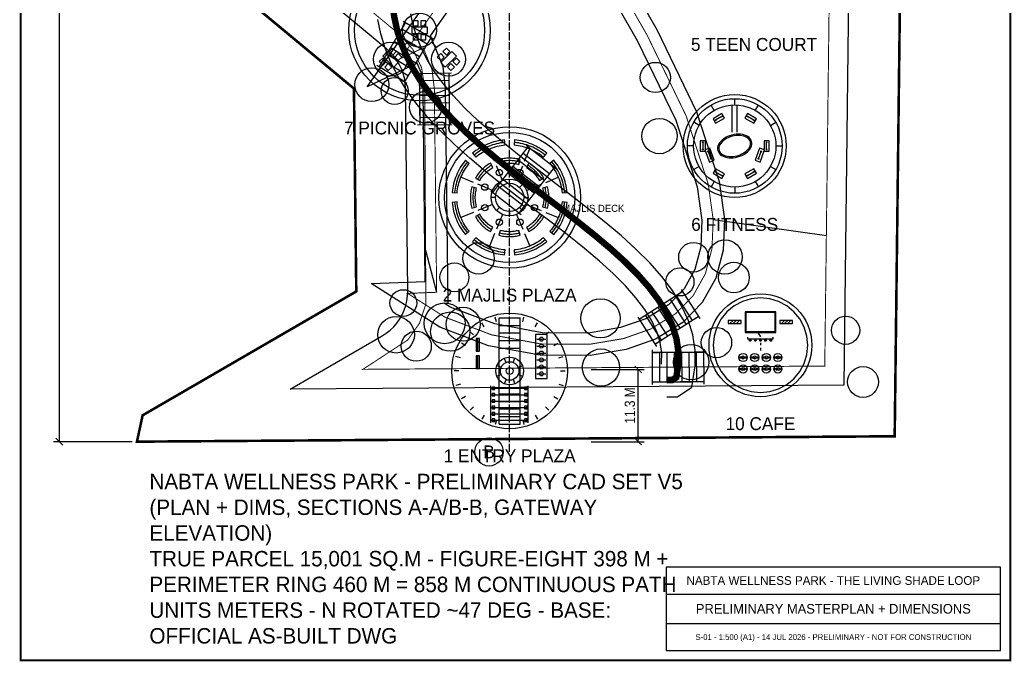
# Model space of a CAD drawing. Header units: metres. Extents: x -18 to 366, y -34 to 186.
# Drawn here: x -18.2 to 136, y -34.2 to 65.6 of the extents above; entities that cross this region are included whole.
import ezdxf
from ezdxf.enums import TextEntityAlignment as Align

# ---------------------------------------------------------------- set-up
doc = ezdxf.new("R2010")
doc.units = ezdxf.units.M
doc.linetypes.add('DASHED', pattern=[1.524, 1.27, -0.254])
for name, color, linetype in [('NABTA-ANNO', 7, 'Continuous'), ('NABTA-BRIDGE', 30, 'Continuous'), ('NABTA-CONNECT', 7, 'Continuous'), ('NABTA-D-ROOM01', 6, 'Continuous'), ('NABTA-D-ROOM02', 6, 'Continuous'), ('NABTA-D-ROOM06', 6, 'Continuous'), ('NABTA-D-ROOM07', 6, 'Continuous'), ('NABTA-D-ROOM10', 6, 'Continuous'), ('NABTA-DIM', 2, 'Continuous'), ('NABTA-LOOP', 3, 'Continuous'), ('NABTA-LOOP-EDGE', 94, 'Continuous'), ('NABTA-PARCEL', 1, 'Continuous'), ('NABTA-RING', 96, 'Continuous'), ('NABTA-ROOMS', 2, 'Continuous'), ('NABTA-SETBACK', 8, 'Continuous'), ('NABTA-SHEET', 7, 'Continuous'), ('NABTA-TREES', 64, 'Continuous'), ('NABTA-WADI', 5, 'Continuous'), ('NABTA-WADI-BANK', 4, 'Continuous')]:
    doc.layers.add(name, color=color, linetype=linetype)
doc.styles.add('OpenSansCondensed-Light', font='OpenSansCondensed-Light.ttf')
doc.dimstyles.new('NABTA', dxfattribs={"dimtxt": 1.6, "dimasz": 1.1, "dimexe": 0.9, "dimexo": 0.7, "dimgap": 0.5, "dimtad": 1, "dimdec": 1, "dimlfac": 100, "dimzin": 12, "dimdsep": 46, "dimtxsty": 'OpenSansCondensed-Light', "dimblk": 'ARCHTICK', "dimcen": 2.5, "dimclrd": 2, "dimclre": 2, "dimclrt": 2, "dimazin": 3, "dimtfac": 0.5, "dimtmove": 2, "dimatfit": 3})

# ---------------------------------------------------------------- blocks, each defined once
blk = doc.blocks.new('_ARCHTICK')
at = {"color": 0, "linetype": 'BYBLOCK', "const_width": 0.15}
blk.add_lwpolyline([(-0.5, -0.5), (0.5, 0.5)], dxfattribs=at)

msp = doc.modelspace()

# ---------------------------------------------------------------- linework, layer by layer
at = {"layer": 'NABTA-BRIDGE'}
for p, q in [((46.1031, 62.6046), (41.4696, 65.3778)), ((44.5861, 60.8488), (40.639, 63.211)), ((45.173, 61.8294), (41.2259, 64.1917)), ((43.9992, 59.8681), (40.0521, 62.2304)), ((42.8254, 57.9068), (38.8783, 60.2691)), ((43.4123, 58.8875), (39.4652, 61.2498)), ((42.2385, 56.9262), (38.2914, 59.2885)), ((41.9948, 55.7401), (37.3612, 58.5132)), ((48.9745, 57.3088), (43.5748, 57.2486)), ((48.5872, 56.1616), (43.9875, 56.1103)), ((48.6, 55.0188), (44.0003, 54.9675)), ((48.6127, 53.876), (44.013, 53.8247)), ((48.6255, 52.7332), (44.0258, 52.6819)), ((48.6382, 51.5905), (44.0385, 51.5391)), ((48.651, 50.4477), (44.0513, 50.3964)), ((49.0637, 49.3093), (43.6641, 49.2491)), ((60.0993, 44.8847), (64.2097, 41.6998)), ((60.5706, 46.1461), (65.3134, 42.4711)), ((59.3118, 43.8684), (63.4222, 40.6834)), ((57.7368, 41.8358), (61.8472, 38.6508)), ((58.5243, 42.8521), (62.6347, 39.6671)), ((56.9493, 40.8195), (61.0597, 37.6345)), ((55.0581, 39.0318), (59.8009, 35.3568)), ((56.1618, 39.8031), (60.2722, 36.6182)), ((84.6614, 23.6921), (87.5764, 19.1465)), ((82.9533, 22.1216), (85.4364, 18.2494)), ((83.9153, 22.7385), (86.3985, 18.8663)), ((80.0671, 20.2707), (82.5503, 16.3986)), ((81.0292, 20.8877), (83.5123, 17.0155)), ((81.9912, 21.5046), (84.4744, 17.6324)), ((77.9271, 19.3736), (80.8422, 14.828)), ((79.1051, 19.6538), (81.5883, 15.7816)), ((80.1472, 14.2714), (80.1857, 8.8715)), ((81.2929, 13.8795), (81.3257, 9.2797)), ((82.4357, 13.8877), (82.4685, 9.2878)), ((83.5786, 13.8958), (83.6113, 9.296)), ((84.7214, 13.904), (84.7542, 9.3041)), ((85.8642, 13.9121), (85.897, 9.3122)), ((87.007, 13.9203), (87.0398, 9.3204)), ((88.147, 14.3284), (88.1855, 8.9286))]:
    msp.add_line(p, q, dxfattribs=at)
at = {"layer": 'NABTA-BRIDGE', "const_width": 0.22}
for points in [[(37.7045, 58.3078), (41.8128, 65.1723)], [(41.6516, 55.9455), (45.7599, 62.81)], [(44.064, 49.2536), (43.9748, 57.2531)], [(48.6637, 49.3049), (48.5745, 57.3044)], [(60.8868, 45.9011), (55.3743, 38.7868)], [(64.9972, 42.7161), (59.4847, 35.6018)], [(84.8773, 23.3554), (78.1431, 19.0369)], [(87.3605, 19.4832), (80.6262, 15.1647)], [(88.1499, 13.9284), (80.1501, 13.8714)], [(88.1827, 9.3285), (80.1829, 9.2715)]]:
    msp.add_lwpolyline(points, dxfattribs=at)
at = {"layer": 'NABTA-CONNECT'}
for points in [[(107.2447, 32.0468), (89.6507, 34.5288)], [(44.9357, 29.7716), (46.6544, 23.2403)]]:
    msp.add_lwpolyline(points, dxfattribs=at)
at = {"layer": 'NABTA-D-ROOM01'}
for p, q in [((55.9502, 18.6501), (55.7638, 19.3456)), ((56.38, 2.72), (56.38, 19.28)), ((56.38, 19.28), (59.62, 19.28)), ((59.62, 2.72), (59.62, 19.28)), ((60.0498, 18.6501), (60.2362, 19.3456)), ((52.3997, 16.6003), (51.8906, 17.1094)), ((54.04, 17.8589), (53.68, 18.4825)), ((56.38, 18.0971), (59.62, 18.0971)), ((61.96, 17.8589), (62.32, 18.4825)), ((63.6003, 16.6003), (64.1094, 17.1094)), ((53.05, 14.06), (53.05, 16.04)), ((56.38, 16.9143), (59.62, 16.9143)), ((56.38, 15.7314), (59.62, 15.7314)), ((62.257, 15.95), (63.643, 15.95)), ((51.1411, 14.96), (50.5175, 15.32)), ((56.38, 14.5486), (59.62, 14.5486)), ((62.257, 14.87), (63.643, 14.87)), ((64.8589, 14.96), (65.4825, 15.32)), ((50.3499, 13.0498), (49.6544, 13.2362)), ((53.05, 11.36), (53.05, 13.34)), ((57.4489, 12.3304), (57.1734, 12.9956)), ((58.5511, 12.3304), (58.8266, 12.9956)), ((62.257, 13.79), (63.643, 13.79)), ((62.257, 12.71), (63.643, 12.71)), ((65.6501, 13.0498), (66.3456, 13.2362)), ((50.08, 11), (49.36, 11)), ((56.6696, 11.5511), (56.0044, 11.8266)), ((59.3304, 11.5511), (59.9956, 11.8266)), ((62.257, 11.63), (63.643, 11.63)), ((65.92, 11), (66.64, 11)), ((56.6696, 10.4489), (56.0044, 10.1734)), ((57.4489, 9.6696), (57.1734, 9.0044)), ((58.5511, 9.6696), (58.8266, 9.0044)), ((59.3304, 10.4489), (59.9956, 10.1734)), ((62.257, 10.55), (63.643, 10.55)), ((50.3499, 8.9502), (49.6544, 8.7638)), ((55.1, 2.95), (55.1, 8.7)), ((55.1, 8.3), (60.9, 8.3)), ((60.9, 2.95), (60.9, 8.7)), ((65.6501, 8.9502), (66.3456, 8.7638)), ((51.1411, 7.04), (50.5175, 6.68)), ((55.1, 7.31), (60.9, 7.31)), ((55.1, 6.32), (60.9, 6.32)), ((56.38, 7.4514), (59.62, 7.4514)), ((56.38, 6.2686), (59.62, 6.2686)), ((64.8589, 7.04), (65.4825, 6.68)), ((52.3997, 5.3997), (51.8906, 4.8906)), ((55.1, 5.33), (60.9, 5.33)), ((56.38, 5.0857), (59.62, 5.0857)), ((63.6003, 5.3997), (64.1094, 4.8906)), ((54.04, 4.1411), (53.68, 3.5175)), ((55.1, 4.34), (60.9, 4.34)), ((55.1, 3.35), (60.9, 3.35)), ((55.9502, 3.3499), (55.7638, 2.6544)), ((56.38, 3.9029), (59.62, 3.9029)), ((60.0498, 3.3499), (60.2362, 2.6544)), ((61.96, 4.1411), (62.32, 3.5175)), ((56.38, 2.72), (59.62, 2.72))]:
    msp.add_line(p, q, dxfattribs=at)
for points in [[(52.78, 14.06), (53.32, 14.06), (53.32, 16.04), (52.78, 16.04)], [(62.05, 9.83), (63.85, 9.83), (63.85, 16.67), (62.05, 16.67)], [(52.78, 11.36), (53.32, 11.36), (53.32, 13.34), (52.78, 13.34)], [(55.28, 8.1), (55.68, 8.1), (55.68, 8.5), (55.28, 8.5)], [(60.32, 8.1), (60.72, 8.1), (60.72, 8.5), (60.32, 8.5)], [(55.28, 7.11), (55.68, 7.11), (55.68, 7.51), (55.28, 7.51)], [(55.28, 6.12), (55.68, 6.12), (55.68, 6.52), (55.28, 6.52)], [(60.32, 7.11), (60.72, 7.11), (60.72, 7.51), (60.32, 7.51)], [(60.32, 6.12), (60.72, 6.12), (60.72, 6.52), (60.32, 6.52)], [(55.28, 5.13), (55.68, 5.13), (55.68, 5.53), (55.28, 5.53)], [(60.32, 5.13), (60.72, 5.13), (60.72, 5.53), (60.32, 5.53)], [(55.28, 4.14), (55.68, 4.14), (55.68, 4.54), (55.28, 4.54)], [(55.28, 3.15), (55.68, 3.15), (55.68, 3.55), (55.28, 3.55)], [(60.32, 4.14), (60.72, 4.14), (60.72, 4.54), (60.32, 4.54)], [(60.32, 3.15), (60.72, 3.15), (60.72, 3.55), (60.32, 3.55)]]:
    msp.add_lwpolyline(points, close=True, dxfattribs=at)
for centre, radius in [((62.95, 15.95), 0.315), ((62.95, 14.87), 0.315), ((62.95, 13.79), 0.315), ((58, 11), 2.16), ((58, 11), 1.44), ((62.95, 12.71), 0.315), ((58, 11), 0.54), ((62.95, 11.63), 0.315), ((62.95, 10.55), 0.315)]:
    msp.add_circle(centre, radius, dxfattribs=at)
at = {"layer": 'NABTA-D-ROOM02'}
for p, q in [((55.6637, 43.6403), (54.8639, 45.5712)), ((60.3363, 43.6403), (61.1361, 45.5712)), ((56.9055, 40.6423), (55.9584, 42.9289)), ((59.0945, 40.6423), (60.0416, 42.9289)), ((52.3597, 40.3363), (50.4288, 41.1361)), ((58, 40.2), (58, 40.86)), ((63.6403, 40.3363), (65.5712, 41.1361)), ((55.3577, 39.0945), (53.0711, 40.0416)), ((56.4444, 39.5556), (55.9777, 40.0223)), ((59.5556, 39.5556), (60.0223, 40.0223)), ((60.6423, 39.0945), (62.9289, 40.0416)), ((55.8, 38), (55.14, 38)), ((60.2, 38), (60.86, 38)), ((52.3597, 35.6637), (50.4288, 34.8639)), ((55.3577, 36.9055), (53.0711, 35.9584)), ((56.4444, 36.4444), (55.9777, 35.9777)), ((58, 35.8), (58, 35.14)), ((59.5556, 36.4444), (60.0223, 35.9777)), ((60.6423, 36.9055), (62.9289, 35.9584)), ((63.6403, 35.6637), (65.5712, 34.8639)), ((56.9055, 35.3577), (55.9584, 33.0711)), ((59.0945, 35.3577), (60.0416, 33.0711)), ((55.6637, 32.3597), (54.8639, 30.4288)), ((60.3363, 32.3597), (61.1361, 30.4288))]:
    msp.add_line(p, q, dxfattribs=at)
for points in [[(57.2264, 46.9316), (56.8851, 46.8954), (56.5454, 46.8462), (56.2079, 46.784), (55.8729, 46.709), (55.5411, 46.6212), (55.2129, 46.5208), (54.8888, 46.4078), (54.5692, 46.2826), (54.2547, 46.1452), (53.9457, 45.9958), (53.6426, 45.8348), (53.3459, 45.6623), (53.056, 45.4785), (52.7733, 45.2838), (52.4983, 45.0783), (52.2314, 44.8626), (52.7269, 44.2731), (52.9709, 44.4704), (53.2222, 44.6582), (53.4806, 44.8362), (53.7456, 45.0041), (54.0168, 45.1619), (54.2939, 45.3091), (54.5764, 45.4456), (54.8639, 45.5712), (55.156, 45.6857), (55.4523, 45.7889), (55.7523, 45.8807), (56.0556, 45.961), (56.3618, 46.0296), (56.6704, 46.0864), (56.9809, 46.1314), (57.2929, 46.1644)], [(63.7686, 44.8626), (63.5017, 45.0783), (63.2267, 45.2838), (62.944, 45.4785), (62.6541, 45.6623), (62.3574, 45.8348), (62.0543, 45.9958), (61.7453, 46.1452), (61.4308, 46.2826), (61.1112, 46.4078), (60.7871, 46.5208), (60.4589, 46.6212), (60.1271, 46.709), (59.7921, 46.784), (59.4546, 46.8462), (59.1149, 46.8954), (58.7736, 46.9316), (58.7071, 46.1644), (59.0191, 46.1314), (59.3296, 46.0864), (59.6382, 46.0296), (59.9444, 45.961), (60.2477, 45.8807), (60.5477, 45.7889), (60.844, 45.6857), (61.1361, 45.5712), (61.4236, 45.4456), (61.7061, 45.3091), (61.9832, 45.1619), (62.2544, 45.0041), (62.5194, 44.8362), (62.7778, 44.6582), (63.0291, 44.4704), (63.2731, 44.2731)], [(51.1374, 43.7686), (50.9217, 43.5017), (50.7162, 43.2267), (50.5215, 42.944), (50.3377, 42.6541), (50.1652, 42.3574), (50.0042, 42.0543), (49.8548, 41.7453), (49.7174, 41.4308), (49.5922, 41.1112), (49.4792, 40.7871), (49.3788, 40.4589), (49.291, 40.1271), (49.216, 39.7921), (49.1538, 39.4546), (49.1046, 39.1149), (49.0684, 38.7736), (49.8356, 38.7071), (49.8686, 39.0191), (49.9136, 39.3296), (49.9704, 39.6382), (50.039, 39.9444), (50.1193, 40.2477), (50.2111, 40.5477), (50.3143, 40.844), (50.4288, 41.1361), (50.5544, 41.4236), (50.6909, 41.7061), (50.8381, 41.9832), (50.9959, 42.2544), (51.1638, 42.5194), (51.3418, 42.7778), (51.5296, 43.0291), (51.7269, 43.2731)], [(55.017, 43.3266), (54.8357, 43.221), (54.6582, 43.1092), (54.4847, 42.9914), (54.3153, 42.8676), (54.1502, 42.7382), (53.9897, 42.6031), (53.834, 42.4626), (53.6831, 42.3169), (53.5374, 42.166), (53.3969, 42.0103), (53.2618, 41.8498), (53.1324, 41.6847), (53.0086, 41.5153), (52.8908, 41.3418), (52.779, 41.1643), (52.6734, 40.983), (53.3452, 40.6068), (53.4375, 40.7652), (53.5352, 40.9203), (53.6382, 41.0719), (53.7463, 41.22), (53.8594, 41.3642), (53.9774, 41.5045), (54.1002, 41.6406), (54.2276, 41.7724), (54.3594, 41.8998), (54.4955, 42.0226), (54.6358, 42.1406), (54.78, 42.2537), (54.9281, 42.3618), (55.0797, 42.4648), (55.2348, 42.5625), (55.3932, 42.6548)], [(59.6571, 43.8758), (59.4543, 43.9293), (59.2498, 43.9757), (59.0437, 44.0151), (58.8365, 44.0474), (58.6282, 44.0726), (58.4192, 44.0906), (58.2097, 44.1014), (58, 44.105), (57.7903, 44.1014), (57.5808, 44.0906), (57.3718, 44.0726), (57.1635, 44.0474), (56.9563, 44.0151), (56.7502, 43.9757), (56.5457, 43.9293), (56.3429, 43.8758), (56.5519, 43.1347), (56.7291, 43.1814), (56.9079, 43.222), (57.0879, 43.2565), (57.269, 43.2847), (57.451, 43.3067), (57.6337, 43.3224), (57.8167, 43.3319), (58, 43.335), (58.1833, 43.3319), (58.3663, 43.3224), (58.549, 43.3067), (58.731, 43.2847), (58.9121, 43.2565), (59.0921, 43.222), (59.2709, 43.1814), (59.4481, 43.1347)], [(63.3266, 40.983), (63.221, 41.1643), (63.1092, 41.3418), (62.9914, 41.5153), (62.8676, 41.6847), (62.7382, 41.8498), (62.6031, 42.0103), (62.4626, 42.166), (62.3169, 42.3169), (62.166, 42.4626), (62.0103, 42.6031), (61.8498, 42.7382), (61.6847, 42.8676), (61.5153, 42.9914), (61.3418, 43.1092), (61.1643, 43.221), (60.983, 43.3266), (60.6068, 42.6548), (60.7652, 42.5625), (60.9203, 42.4648), (61.0719, 42.3618), (61.22, 42.2537), (61.3642, 42.1406), (61.5045, 42.0226), (61.6406, 41.8998), (61.7724, 41.7724), (61.8998, 41.6406), (62.0226, 41.5045), (62.1406, 41.3642), (62.2537, 41.22), (62.3618, 41.0719), (62.4648, 40.9203), (62.5625, 40.7652), (62.6548, 40.6068)], [(66.9316, 38.7736), (66.8954, 39.1149), (66.8462, 39.4546), (66.784, 39.7921), (66.709, 40.1271), (66.6212, 40.4589), (66.5208, 40.7871), (66.4078, 41.1112), (66.2826, 41.4308), (66.1452, 41.7453), (65.9958, 42.0543), (65.8348, 42.3574), (65.6623, 42.6541), (65.4785, 42.944), (65.2838, 43.2267), (65.0783, 43.5017), (64.8626, 43.7686), (64.2731, 43.2731), (64.4704, 43.0291), (64.6582, 42.7778), (64.8362, 42.5194), (65.0041, 42.2544), (65.1619, 41.9832), (65.3091, 41.7061), (65.4456, 41.4236), (65.5712, 41.1361), (65.6857, 40.844), (65.7889, 40.5477), (65.8807, 40.2477), (65.961, 39.9444), (66.0296, 39.6382), (66.0864, 39.3296), (66.1314, 39.0191), (66.1644, 38.7071)], [(52.1242, 39.6571), (52.0707, 39.4543), (52.0243, 39.2498), (51.9849, 39.0437), (51.9526, 38.8365), (51.9274, 38.6282), (51.9094, 38.4192), (51.8986, 38.2097), (51.895, 38), (51.8986, 37.7903), (51.9094, 37.5808), (51.9274, 37.3718), (51.9526, 37.1635), (51.9849, 36.9563), (52.0243, 36.7502), (52.0707, 36.5457), (52.1242, 36.3429), (52.8653, 36.5519), (52.8186, 36.7291), (52.778, 36.9079), (52.7435, 37.0879), (52.7153, 37.269), (52.6933, 37.451), (52.6776, 37.6337), (52.6681, 37.8167), (52.665, 38), (52.6681, 38.1833), (52.6776, 38.3663), (52.6933, 38.549), (52.7153, 38.731), (52.7435, 38.9121), (52.778, 39.0921), (52.8186, 39.2709), (52.8653, 39.4481)], [(63.8758, 36.3429), (63.9293, 36.5457), (63.9757, 36.7502), (64.0151, 36.9563), (64.0474, 37.1635), (64.0726, 37.3718), (64.0906, 37.5808), (64.1014, 37.7903), (64.105, 38), (64.1014, 38.2097), (64.0906, 38.4192), (64.0726, 38.6282), (64.0474, 38.8365), (64.0151, 39.0437), (63.9757, 39.2498), (63.9293, 39.4543), (63.8758, 39.6571), (63.1347, 39.4481), (63.1814, 39.2709), (63.222, 39.0921), (63.2565, 38.9121), (63.2847, 38.731), (63.3067, 38.549), (63.3224, 38.3663), (63.3319, 38.1833), (63.335, 38), (63.3319, 37.8167), (63.3224, 37.6337), (63.3067, 37.451), (63.2847, 37.269), (63.2565, 37.0879), (63.222, 36.9079), (63.1814, 36.7291), (63.1347, 36.5519)], [(49.0684, 37.2264), (49.1046, 36.8851), (49.1538, 36.5454), (49.216, 36.2079), (49.291, 35.8729), (49.3788, 35.5411), (49.4792, 35.2129), (49.5922, 34.8888), (49.7174, 34.5692), (49.8548, 34.2547), (50.0042, 33.9457), (50.1652, 33.6426), (50.3377, 33.3459), (50.5215, 33.056), (50.7162, 32.7733), (50.9217, 32.4983), (51.1374, 32.2314), (51.7269, 32.7269), (51.5296, 32.9709), (51.3418, 33.2222), (51.1638, 33.4806), (50.9959, 33.7456), (50.8381, 34.0168), (50.6909, 34.2939), (50.5544, 34.5764), (50.4288, 34.8639), (50.3143, 35.156), (50.2111, 35.4523), (50.1193, 35.7523), (50.039, 36.0556), (49.9704, 36.3618), (49.9136, 36.6704), (49.8686, 36.9809), (49.8356, 37.2929)], [(64.8626, 32.2314), (65.0783, 32.4983), (65.2838, 32.7733), (65.4785, 33.056), (65.6623, 33.3459), (65.8348, 33.6426), (65.9958, 33.9457), (66.1452, 34.2547), (66.2826, 34.5692), (66.4078, 34.8888), (66.5208, 35.2129), (66.6212, 35.5411), (66.709, 35.8729), (66.784, 36.2079), (66.8462, 36.5454), (66.8954, 36.8851), (66.9316, 37.2264), (66.1644, 37.2929), (66.1314, 36.9809), (66.0864, 36.6704), (66.0296, 36.3618), (65.961, 36.0556), (65.8807, 35.7523), (65.7889, 35.4523), (65.6857, 35.156), (65.5712, 34.8639), (65.4456, 34.5764), (65.3091, 34.2939), (65.1619, 34.0168), (65.0041, 33.7456), (64.8362, 33.4806), (64.6582, 33.2222), (64.4704, 32.9709), (64.2731, 32.7269)], [(52.6734, 35.017), (52.779, 34.8357), (52.8908, 34.6582), (53.0086, 34.4847), (53.1324, 34.3153), (53.2618, 34.1502), (53.3969, 33.9897), (53.5374, 33.834), (53.6831, 33.6831), (53.834, 33.5374), (53.9897, 33.3969), (54.1502, 33.2618), (54.3153, 33.1324), (54.4847, 33.0086), (54.6582, 32.8908), (54.8357, 32.779), (55.017, 32.6734), (55.3932, 33.3452), (55.2348, 33.4375), (55.0797, 33.5352), (54.9281, 33.6382), (54.78, 33.7463), (54.6358, 33.8594), (54.4955, 33.9774), (54.3594, 34.1002), (54.2276, 34.2276), (54.1002, 34.3594), (53.9774, 34.4955), (53.8594, 34.6358), (53.7463, 34.78), (53.6382, 34.9281), (53.5352, 35.0797), (53.4375, 35.2348), (53.3452, 35.3932)], [(60.983, 32.6734), (61.1643, 32.779), (61.3418, 32.8908), (61.5153, 33.0086), (61.6847, 33.1324), (61.8498, 33.2618), (62.0103, 33.3969), (62.166, 33.5374), (62.3169, 33.6831), (62.4626, 33.834), (62.6031, 33.9897), (62.7382, 34.1502), (62.8676, 34.3153), (62.9914, 34.4847), (63.1092, 34.6582), (63.221, 34.8357), (63.3266, 35.017), (62.6548, 35.3932), (62.5625, 35.2348), (62.4648, 35.0797), (62.3618, 34.9281), (62.2537, 34.78), (62.1406, 34.6358), (62.0226, 34.4955), (61.8998, 34.3594), (61.7724, 34.2276), (61.6406, 34.1002), (61.5045, 33.9774), (61.3642, 33.8594), (61.22, 33.7463), (61.0719, 33.6382), (60.9203, 33.5352), (60.7652, 33.4375), (60.6068, 33.3452)], [(56.3429, 32.1242), (56.5457, 32.0707), (56.7502, 32.0243), (56.9563, 31.9849), (57.1635, 31.9526), (57.3718, 31.9274), (57.5808, 31.9094), (57.7903, 31.8986), (58, 31.895), (58.2097, 31.8986), (58.4192, 31.9094), (58.6282, 31.9274), (58.8365, 31.9526), (59.0437, 31.9849), (59.2498, 32.0243), (59.4543, 32.0707), (59.6571, 32.1242), (59.4481, 32.8653), (59.2709, 32.8186), (59.0921, 32.778), (58.9121, 32.7435), (58.731, 32.7153), (58.549, 32.6933), (58.3663, 32.6776), (58.1833, 32.6681), (58, 32.665), (57.8167, 32.6681), (57.6337, 32.6776), (57.451, 32.6933), (57.269, 32.7153), (57.0879, 32.7435), (56.9079, 32.778), (56.7291, 32.8186), (56.5519, 32.8653)], [(52.2314, 31.1374), (52.4983, 30.9217), (52.7733, 30.7162), (53.056, 30.5215), (53.3459, 30.3377), (53.6426, 30.1652), (53.9457, 30.0042), (54.2547, 29.8548), (54.5692, 29.7174), (54.8888, 29.5922), (55.2129, 29.4792), (55.5411, 29.3788), (55.8729, 29.291), (56.2079, 29.216), (56.5454, 29.1538), (56.8851, 29.1046), (57.2264, 29.0684), (57.2929, 29.8356), (56.9809, 29.8686), (56.6704, 29.9136), (56.3618, 29.9704), (56.0556, 30.039), (55.7523, 30.1193), (55.4523, 30.2111), (55.156, 30.3143), (54.8639, 30.4288), (54.5764, 30.5544), (54.2939, 30.6909), (54.0168, 30.8381), (53.7456, 30.9959), (53.4806, 31.1638), (53.2222, 31.3418), (52.9709, 31.5296), (52.7269, 31.7269)], [(58.7736, 29.0684), (59.1149, 29.1046), (59.4546, 29.1538), (59.7921, 29.216), (60.1271, 29.291), (60.4589, 29.3788), (60.7871, 29.4792), (61.1112, 29.5922), (61.4308, 29.7174), (61.7453, 29.8548), (62.0543, 30.0042), (62.3574, 30.1652), (62.6541, 30.3377), (62.944, 30.5215), (63.2267, 30.7162), (63.5017, 30.9217), (63.7686, 31.1374), (63.2731, 31.7269), (63.0291, 31.5296), (62.7778, 31.3418), (62.5194, 31.1638), (62.2544, 30.9959), (61.9832, 30.8381), (61.7061, 30.6909), (61.4236, 30.5544), (61.1361, 30.4288), (60.844, 30.3143), (60.5477, 30.2111), (60.2477, 30.1193), (59.9444, 30.039), (59.6382, 29.9704), (59.3296, 29.9136), (59.0191, 29.8686), (58.7071, 29.8356)]]:
    msp.add_lwpolyline(points, close=True, dxfattribs=at)
for points in [[(57.2597, 46.548), (56.933, 46.5134), (56.6079, 46.4663), (56.2848, 46.4068), (55.9643, 46.335), (55.6467, 46.251), (55.3326, 46.1548), (55.0224, 46.0468), (54.7166, 45.9269), (54.4156, 45.7954), (54.1198, 45.6525), (53.8297, 45.4983), (53.5457, 45.3332), (53.2683, 45.1573), (52.9978, 44.971), (52.7346, 44.7744), (52.4791, 44.5678)], [(63.5209, 44.5678), (63.2654, 44.7744), (63.0022, 44.971), (62.7317, 45.1573), (62.4543, 45.3332), (62.1703, 45.4983), (61.8802, 45.6525), (61.5844, 45.7954), (61.2834, 45.9269), (60.9776, 46.0468), (60.6674, 46.1548), (60.3533, 46.251), (60.0357, 46.335), (59.7152, 46.4068), (59.3921, 46.4663), (59.067, 46.5134), (58.7403, 46.548)], [(51.4322, 43.5209), (51.2256, 43.2654), (51.029, 43.0022), (50.8427, 42.7317), (50.6668, 42.4543), (50.5017, 42.1703), (50.3475, 41.8802), (50.2046, 41.5844), (50.0731, 41.2834), (49.9532, 40.9776), (49.8452, 40.6674), (49.749, 40.3533), (49.665, 40.0357), (49.5932, 39.7152), (49.5337, 39.3921), (49.4866, 39.067), (49.452, 38.7403)], [(59.5526, 43.5052), (59.3626, 43.5553), (59.1709, 43.5989), (58.9779, 43.6358), (58.7837, 43.6661), (58.5886, 43.6896), (58.3928, 43.7065), (58.1965, 43.7166), (58, 43.72), (57.8035, 43.7166), (57.6072, 43.7065), (57.4114, 43.6896), (57.2163, 43.6661), (57.0221, 43.6358), (56.8291, 43.5989), (56.6374, 43.5553), (56.4474, 43.5052)], [(66.548, 38.7403), (66.5134, 39.067), (66.4663, 39.3921), (66.4068, 39.7152), (66.335, 40.0357), (66.251, 40.3533), (66.1548, 40.6674), (66.0468, 40.9776), (65.9269, 41.2834), (65.7954, 41.5844), (65.6525, 41.8802), (65.4983, 42.1703), (65.3332, 42.4543), (65.1573, 42.7317), (64.971, 43.0022), (64.7744, 43.2654), (64.5678, 43.5209)], [(55.2051, 42.9907), (55.0353, 42.8917), (54.869, 42.787), (54.7064, 42.6766), (54.5477, 42.5607), (54.393, 42.4394), (54.2426, 42.3128), (54.0967, 42.1812), (53.9553, 42.0447), (53.8188, 41.9033), (53.6872, 41.7574), (53.5606, 41.607), (53.4393, 41.4523), (53.3234, 41.2936), (53.213, 41.131), (53.1083, 40.9647), (53.0093, 40.7949)], [(62.9907, 40.7949), (62.8917, 40.9647), (62.787, 41.131), (62.6766, 41.2936), (62.5607, 41.4523), (62.4394, 41.607), (62.3128, 41.7574), (62.1812, 41.9033), (62.0447, 42.0447), (61.9033, 42.1812), (61.7574, 42.3128), (61.607, 42.4394), (61.4523, 42.5607), (61.2936, 42.6766), (61.131, 42.787), (60.9647, 42.8917), (60.7949, 42.9907)], [(52.4948, 39.5526), (52.4447, 39.3626), (52.4011, 39.1709), (52.3642, 38.9779), (52.3339, 38.7837), (52.3104, 38.5886), (52.2935, 38.3928), (52.2834, 38.1965), (52.28, 38), (52.2834, 37.8035), (52.2935, 37.6072), (52.3104, 37.4114), (52.3339, 37.2163), (52.3642, 37.0221), (52.4011, 36.8291), (52.4447, 36.6374), (52.4948, 36.4474)], [(63.5052, 36.4474), (63.5553, 36.6374), (63.5989, 36.8291), (63.6358, 37.0221), (63.6661, 37.2163), (63.6896, 37.4114), (63.7065, 37.6072), (63.7166, 37.8035), (63.72, 38), (63.7166, 38.1965), (63.7065, 38.3928), (63.6896, 38.5886), (63.6661, 38.7837), (63.6358, 38.9779), (63.5989, 39.1709), (63.5553, 39.3626), (63.5052, 39.5526)], [(49.452, 37.2597), (49.4866, 36.933), (49.5337, 36.6079), (49.5932, 36.2848), (49.665, 35.9643), (49.749, 35.6467), (49.8452, 35.3326), (49.9532, 35.0224), (50.0731, 34.7166), (50.2046, 34.4156), (50.3475, 34.1198), (50.5017, 33.8297), (50.6668, 33.5457), (50.8427, 33.2683), (51.029, 32.9978), (51.2256, 32.7346), (51.4322, 32.4791)], [(64.5678, 32.4791), (64.7744, 32.7346), (64.971, 32.9978), (65.1573, 33.2683), (65.3332, 33.5457), (65.4983, 33.8297), (65.6525, 34.1198), (65.7954, 34.4156), (65.9269, 34.7166), (66.0468, 35.0224), (66.1548, 35.3326), (66.251, 35.6467), (66.335, 35.9643), (66.4068, 36.2848), (66.4663, 36.6079), (66.5134, 36.933), (66.548, 37.2597)], [(53.0093, 35.2051), (53.1083, 35.0353), (53.213, 34.869), (53.3234, 34.7064), (53.4393, 34.5477), (53.5606, 34.393), (53.6872, 34.2426), (53.8188, 34.0967), (53.9553, 33.9553), (54.0967, 33.8188), (54.2426, 33.6872), (54.393, 33.5606), (54.5477, 33.4393), (54.7064, 33.3234), (54.869, 33.213), (55.0353, 33.1083), (55.2051, 33.0093)], [(60.7949, 33.0093), (60.9647, 33.1083), (61.131, 33.213), (61.2936, 33.3234), (61.4523, 33.4393), (61.607, 33.5606), (61.7574, 33.6872), (61.9033, 33.8188), (62.0447, 33.9553), (62.1812, 34.0967), (62.3128, 34.2426), (62.4394, 34.393), (62.5607, 34.5477), (62.6766, 34.7064), (62.787, 34.869), (62.8917, 35.0353), (62.9907, 35.2051)], [(56.4474, 32.4948), (56.6374, 32.4447), (56.8291, 32.4011), (57.0221, 32.3642), (57.2163, 32.3339), (57.4114, 32.3104), (57.6072, 32.2935), (57.8035, 32.2834), (58, 32.28), (58.1965, 32.2834), (58.3928, 32.2935), (58.5886, 32.3104), (58.7837, 32.3339), (58.9779, 32.3642), (59.1709, 32.4011), (59.3626, 32.4447), (59.5526, 32.4948)], [(52.4791, 31.4322), (52.7346, 31.2256), (52.9978, 31.029), (53.2683, 30.8427), (53.5457, 30.6668), (53.8297, 30.5017), (54.1198, 30.3475), (54.4156, 30.2046), (54.7166, 30.0731), (55.0224, 29.9532), (55.3326, 29.8452), (55.6467, 29.749), (55.9643, 29.665), (56.2848, 29.5932), (56.6079, 29.5337), (56.933, 29.4866), (57.2597, 29.452)], [(58.7403, 29.452), (59.067, 29.4866), (59.3921, 29.5337), (59.7152, 29.5932), (60.0357, 29.665), (60.3533, 29.749), (60.6674, 29.8452), (60.9776, 29.9532), (61.2834, 30.0731), (61.5844, 30.2046), (61.8802, 30.3475), (62.1703, 30.5017), (62.4543, 30.6668), (62.7317, 30.8427), (63.0022, 31.029), (63.2654, 31.2256), (63.5209, 31.4322)]]:
    msp.add_lwpolyline(points, dxfattribs=at)
for centre, radius in [((58, 38), 10.12), ((56.4004, 41.8618), 0.495), ((59.5996, 41.8618), 0.495), ((54.1382, 39.5996), 0.495), ((58, 38), 2.86), ((58, 38), 2.2), ((61.8618, 39.5996), 0.495), ((54.1382, 36.4004), 0.495), ((61.8618, 36.4004), 0.495), ((56.4004, 34.1382), 0.495), ((59.5996, 34.1382), 0.495)]:
    msp.add_circle(centre, radius, dxfattribs=at)
at = {"layer": 'NABTA-D-ROOM06'}
for p, q in [((93, 52.4), (93, 53.36)), ((89.8, 51.5426), (89.32, 52.3739)), ((92.6, 48.16), (92.6, 52.4)), ((93.4, 48.16), (93.4, 52.4)), ((96.2, 51.5426), (96.68, 52.3739)), ((87.4574, 49.2), (86.6261, 49.68)), ((91.005, 50.5755), (90.035, 50.0155)), ((95.965, 50.0155), (94.995, 50.5755)), ((98.5426, 49.2), (99.3739, 49.68)), ((88.04, 46.56), (88.04, 45.44)), ((97.96, 45.44), (97.96, 46.56)), ((86.6, 46), (85.64, 46)), ((88.8857, 45.141), (89.2961, 44.0134)), ((96.7039, 44.0134), (97.1143, 45.141)), ((99.4, 46), (100.36, 46)), ((87.4574, 42.8), (86.6261, 42.32)), ((90.035, 41.9845), (91.005, 41.4245)), ((94.995, 41.4245), (95.965, 41.9845)), ((98.5426, 42.8), (99.3739, 42.32)), ((89.8, 40.4574), (89.32, 39.6261)), ((96.2, 40.4574), (96.68, 39.6261)), ((93, 39.6), (93, 38.64))]:
    msp.add_line(p, q, dxfattribs=at)
for points in [[(91.0128, 51.0419), (89.6272, 50.2419), (90.0272, 49.5491), (91.4128, 50.3491)], [(96.3728, 50.2419), (94.9872, 51.0419), (94.5872, 50.3491), (95.9728, 49.5491)], [(95.6273, 46.704), (95.5454, 46.9199), (95.4199, 47.12), (95.253, 47.301), (95.0476, 47.4597), (94.8071, 47.5934), (94.5357, 47.6999), (94.238, 47.7773), (93.9192, 47.8243), (93.5846, 47.84), (93.24, 47.8243), (92.8913, 47.7774), (92.5445, 47.7), (92.2054, 47.5936), (91.88, 47.4599), (91.5737, 47.3012), (91.2918, 47.1203), (91.0392, 46.9202), (90.8201, 46.7043), (90.6383, 46.4764), (90.4969, 46.2403), (90.3984, 46.0002), (90.3443, 45.76), (90.3357, 45.5239), (90.3727, 45.296), (90.4546, 45.0801), (90.5801, 44.88), (90.747, 44.699), (90.9524, 44.5403), (91.1929, 44.4066), (91.4643, 44.3001), (91.762, 44.2227), (92.0808, 44.1757), (92.4154, 44.16), (92.76, 44.1757), (93.1087, 44.2226), (93.4555, 44.3), (93.7946, 44.4064), (94.12, 44.5401), (94.4263, 44.6988), (94.7082, 44.8797), (94.9608, 45.0798), (95.1799, 45.2957), (95.3617, 45.5236), (95.5031, 45.7597), (95.6016, 45.9998), (95.6557, 46.24), (95.6643, 46.4761)], [(87.64, 46.8), (87.64, 45.2), (88.44, 45.2), (88.44, 46.8)], [(95.4341, 46.6522), (95.3606, 46.8433), (95.2467, 47.02), (95.0943, 47.1792), (94.9061, 47.3183), (94.6853, 47.4348), (94.4357, 47.5267), (94.1615, 47.5925), (93.8674, 47.6311), (93.5585, 47.6417), (93.24, 47.6243), (92.9174, 47.5791), (92.5962, 47.5068), (92.282, 47.4088), (91.98, 47.2867), (91.6955, 47.1425), (91.4333, 46.9789), (91.1979, 46.7984), (90.9933, 46.6043), (90.8231, 46.3999), (90.6901, 46.1886), (90.5966, 45.9741), (90.5443, 45.76), (90.534, 45.55), (90.5659, 45.3478), (90.6394, 45.1567), (90.7533, 44.98), (90.9057, 44.8208), (91.0939, 44.6817), (91.3147, 44.5652), (91.5643, 44.4733), (91.8385, 44.4075), (92.1326, 44.3689), (92.4415, 44.3583), (92.76, 44.3757), (93.0826, 44.4209), (93.4038, 44.4932), (93.718, 44.5912), (94.02, 44.7133), (94.3045, 44.8575), (94.5667, 45.0211), (94.8021, 45.2016), (95.0067, 45.3957), (95.1769, 45.6001), (95.3099, 45.8114), (95.4034, 46.0259), (95.4557, 46.24), (95.466, 46.45)], [(98.36, 45.2), (98.36, 46.8), (97.56, 46.8), (97.56, 45.2)], [(88.373, 45.3801), (89.057, 43.5007), (89.8088, 43.7743), (89.1247, 45.6537)], [(96.943, 43.5007), (97.627, 45.3801), (96.8753, 45.6537), (96.1912, 43.7743)], [(89.6272, 41.7581), (91.0128, 40.9581), (91.4128, 41.6509), (90.0272, 42.4509)], [(94.9872, 40.9581), (96.3728, 41.7581), (95.9728, 42.4509), (94.5872, 41.6509)]]:
    msp.add_lwpolyline(points, close=True, dxfattribs=at)
for centre, radius in [((93, 46), 7.36), ((93, 46), 6.4), ((90.035, 50.0155), 0.06), ((91.005, 50.5755), 0.06), ((94.995, 50.5755), 0.06), ((95.965, 50.0155), 0.06), ((88.04, 46.56), 0.06), ((97.96, 46.56), 0.06), ((88.04, 45.44), 0.06), ((88.8857, 45.141), 0.08), ((97.1143, 45.141), 0.08), ((97.96, 45.44), 0.06), ((89.2961, 44.0134), 0.08), ((96.7039, 44.0134), 0.08), ((90.035, 41.9845), 0.06), ((95.965, 41.9845), 0.06), ((91.005, 41.4245), 0.06), ((94.995, 41.4245), 0.06)]:
    msp.add_circle(centre, radius, dxfattribs=at)
at = {"layer": 'NABTA-D-ROOM07'}
for p, q in [((42.1332, 62.1332), (41.3554, 61.3554)), ((45.8668, 62.1332), (46.6446, 61.3554))]:
    msp.add_line(p, q, dxfattribs=at)
for points in [[(43.01, 64.715), (43.78, 64.715), (43.78, 65.485), (43.01, 65.485)], [(44.22, 64.715), (44.99, 64.715), (44.99, 65.485), (44.22, 65.485)], [(42.79, 63.505), (45.21, 63.505), (45.21, 64.495), (42.79, 64.495)], [(43.01, 62.515), (43.78, 62.515), (43.78, 63.285), (43.01, 63.285)], [(44.22, 62.515), (44.99, 62.515), (44.99, 63.285), (44.22, 63.285)], [(38.283, 59.9942), (39.9942, 58.283), (40.6943, 58.9831), (38.9831, 60.6943)], [(39.2942, 60.6943), (39.8387, 60.1498), (40.3831, 60.6943), (39.8387, 61.2387)], [(40.1498, 59.8387), (40.6943, 59.2942), (41.2387, 59.8387), (40.6943, 60.3831)], [(47.3057, 59.2942), (47.8502, 59.8387), (47.3057, 60.3831), (46.7613, 59.8387)], [(48.0058, 58.283), (49.717, 59.9942), (49.0169, 60.6943), (47.3057, 58.9831)], [(48.1613, 60.1498), (48.7058, 60.6943), (48.1613, 61.2387), (47.6169, 60.6943)], [(37.7386, 59.1386), (38.283, 58.5942), (38.8275, 59.1386), (38.283, 59.6831)], [(38.5942, 58.283), (39.1386, 57.7386), (39.6831, 58.283), (39.1386, 58.8275)], [(48.8614, 57.7386), (49.4058, 58.283), (48.8614, 58.8275), (48.3169, 58.283)], [(49.717, 58.5942), (50.2614, 59.1386), (49.717, 59.6831), (49.1725, 59.1386)]]:
    msp.add_lwpolyline(points, close=True, dxfattribs=at)
for centre, radius in [((44, 64), 10.12), ((44, 64), 2.64), ((39.4887, 59.4887), 2.64), ((48.5113, 59.4887), 2.64)]:
    msp.add_circle(centre, radius, dxfattribs=at)
at = {"layer": 'NABTA-D-ROOM10'}
for p, q in [((92.26, 18.36), (92.74, 18.84)), ((92.76, 18.36), (93.24, 18.84)), ((93.26, 18.36), (93.74, 18.84)), ((100.26, 18.36), (100.74, 18.84)), ((100.76, 18.36), (101.24, 18.84)), ((101.26, 18.36), (101.74, 18.84)), ((96.6, 17), (96.6, 17.12)), ((96.6, 17), (97, 16.3072)), ((97.4, 17), (97.4, 17.12)), ((97, 15.4), (97, 15)), ((97, 14.6), (97, 14.2)), ((94.24, 13.1), (94.36, 13.1)), ((94.3, 13.04), (94.3, 13.16)), ((96.04, 13.1), (96.16, 13.1)), ((96.1, 13.04), (96.1, 13.16)), ((97.84, 13.1), (97.96, 13.1)), ((97.9, 13.04), (97.9, 13.16)), ((99.64, 13.1), (99.76, 13.1)), ((99.7, 13.04), (99.7, 13.16)), ((94.24, 11.3), (94.36, 11.3)), ((94.3, 11.24), (94.3, 11.36)), ((96.04, 11.3), (96.16, 11.3)), ((96.1, 11.24), (96.1, 11.36)), ((97.84, 11.3), (97.96, 11.3)), ((97.9, 11.24), (97.9, 11.36)), ((99.64, 11.3), (99.76, 11.3)), ((99.7, 11.24), (99.7, 11.36))]:
    msp.add_line(p, q, dxfattribs=at)
for points in [[(104.36, 15), (104.2186, 16.4359), (103.7998, 17.8166), (103.1196, 19.089), (102.2043, 20.2043), (101.089, 21.1196), (99.8166, 21.7998), (98.4359, 22.2186), (97, 22.36), (95.5641, 22.2186), (94.1834, 21.7998), (92.911, 21.1196), (91.7957, 20.2043), (90.8804, 19.089), (90.2002, 17.8166), (89.7814, 16.4359), (89.64, 15), (89.7814, 13.5641), (90.2002, 12.1834), (90.8804, 10.911), (91.7957, 9.7957), (92.911, 8.8804), (94.1834, 8.2002), (95.5641, 7.7814), (97, 7.64), (98.4359, 7.7814), (99.8166, 8.2002), (101.089, 8.8804), (102.2043, 9.7957), (103.1196, 10.911), (103.7998, 12.1834), (104.2186, 13.5641)], [(94.6, 17), (99.4, 17), (99.4, 20.2), (94.6, 20.2)], [(94.72, 17.12), (99.28, 17.12), (99.28, 20.08), (94.72, 20.08)], [(92, 18.36), (94, 18.36), (94, 18.84), (92, 18.84)], [(100, 18.36), (102, 18.36), (102, 18.84), (100, 18.84)]]:
    msp.add_lwpolyline(points, close=True, dxfattribs=at)
msp.add_lwpolyline([(95, 16.24), (95, 16), (99, 16), (99, 16.24)], dxfattribs=at)
for centre, radius in [((95.4, 15.76), 0.14), ((96.2, 15.76), 0.14), ((97, 15.76), 0.14), ((97.8, 15.76), 0.14), ((98.6, 15.76), 0.14), ((94.3, 13.1), 0.64), ((93.88, 13.1), 0.12), ((94.3, 13.1), 0.24), ((94.72, 13.1), 0.12), ((96.1, 13.1), 0.64), ((95.68, 13.1), 0.12), ((96.1, 13.1), 0.24), ((96.52, 13.1), 0.12), ((97.9, 13.1), 0.64), ((97.48, 13.1), 0.12), ((97.9, 13.1), 0.24), ((98.32, 13.1), 0.12), ((99.7, 13.1), 0.64), ((99.28, 13.1), 0.12), ((99.7, 13.1), 0.24), ((100.12, 13.1), 0.12), ((94.3, 11.3), 0.64), ((93.88, 11.3), 0.12), ((94.3, 11.3), 0.24), ((94.72, 11.3), 0.12), ((96.1, 11.3), 0.64), ((95.68, 11.3), 0.12), ((96.1, 11.3), 0.24), ((96.52, 11.3), 0.12), ((97.9, 11.3), 0.64), ((97.48, 11.3), 0.12), ((97.9, 11.3), 0.24), ((98.32, 11.3), 0.12), ((99.7, 11.3), 0.64), ((99.28, 11.3), 0.12), ((99.7, 11.3), 0.24), ((100.12, 11.3), 0.12)]:
    msp.add_circle(centre, radius, dxfattribs=at)
at = {"layer": 'NABTA-DIM', "linetype": 'DASHED'}
msp.add_line((58, -1.5869), (58, 151.3333), dxfattribs=at)
at = {"layer": 'NABTA-DIM'}
msp.add_circle((54.8, -1.5869), 2.2, dxfattribs=at)
at = {"layer": 'NABTA-LOOP', "const_width": 0.15}
msp.add_lwpolyline([(73.0038, 74.3734), (79.3965, 63.2057), (85.4529, 50.666), (88.8874, 40.0629), (89.6507, 34.5288), (89.4656, 30.0568), (88.427, 26.1079), (86.5354, 22.7173), (83.8207, 19.915), (79.9144, 17.5215), (75.7011, 16.0363), (70.4043, 15.146), (62.8979, 15.1987), (55.2067, 16.6171), (47.943, 19.3748), (42.1516, 23.0655), (46.6544, 23.2403), (46.3022, 54.8066), (45.9426, 57.8644), (44.5699, 61.2579), (41.0679, 59.6111), (49.8219, 72.102)], dxfattribs=at)
at = {"layer": 'NABTA-LOOP-EDGE'}
for points in [[(74.5109, 75.2632), (80.9457, 64.0219), (87.0808, 51.3192), (90.5999, 40.4551), (91.4057, 34.6128), (91.2063, 29.795), (90.0631, 25.4487), (87.9519, 21.6644), (84.9237, 18.5385), (80.6708, 15.9326), (76.1403, 14.3356), (70.5443, 13.395), (62.7318, 13.4499), (54.7336, 14.9248), (47.154, 17.8025), (36.4918, 24.5972), (44.8855, 24.923), (44.5534, 54.6943), (44.2321, 57.4263), (43.6411, 58.8873), (35.8589, 55.2277), (48.4325, 73.1686)], [(71.4968, 73.4835), (77.8473, 62.3894), (83.825, 50.0128), (87.175, 39.6707), (87.8958, 34.4448), (87.725, 30.3186), (86.7908, 26.7672), (85.1189, 23.7702), (82.7178, 21.2916), (79.158, 19.1104), (75.2619, 17.737), (70.2644, 16.897), (63.064, 16.9476), (55.6798, 18.3093), (48.7321, 20.9471), (47.8113, 21.5339), (48.4233, 21.5576), (48.0511, 54.9188), (47.6531, 58.3025), (45.6896, 63.1565), (51.2114, 71.0354)]]:
    msp.add_lwpolyline(points, dxfattribs=at)
at = {"layer": 'NABTA-PARCEL', "const_width": 0.4}
msp.add_lwpolyline([(119.83, 163.74), (107.54, 164.52), (108, 178.27), (67.8, 178), (68, 155.42), (53.69, 146.71), (41.05, 112.89), (0, 93.23), (0, 83), (33.8, 54.93), (34.16, 23.37), (0.94, 4.1), (0.94, 4.1), (0.06, 0), (117.87, 0.84), (119.83, 163.74)], close=True, dxfattribs=at)
at = {"layer": 'NABTA-RING', "const_width": 0.15}
msp.add_lwpolyline([(108.7051, 153.4239), (107.0006, 11.7628), (35.19, 11.2508), (35.19, 11.2508), (42.1559, 15.8158), (43.973, 18.3995), (44.9809, 21.3931), (44.7993, 55.0555), (44.3081, 58.1827), (42.9467, 61.0405), (40.8277, 63.3923), (12.4218, 86.9827)], dxfattribs=at)
at = {"layer": 'NABTA-ROOMS'}
for centre, radius in [((44, 64), 11), ((93, 46), 8), ((58, 38), 11), ((97, 15), 8), ((58, 11), 9)]:
    msp.add_circle(centre, radius, dxfattribs=at)
at = {"layer": 'NABTA-SETBACK'}
msp.add_lwpolyline([(111.7392, 156.2374), (109.965, 8.7838), (23.9004, 8.1702), (23.9004, 8.1702), (38.1741, 16.45), (38.8193, 16.8668), (39.4215, 17.3437), (39.9752, 17.876), (40.4753, 18.459), (40.9171, 19.0873), (41.2967, 19.7551), (41.6105, 20.4562), (41.8556, 21.1842), (42.0298, 21.9323), (42.1314, 22.6936), (42.1595, 23.4612), (41.7995, 55.0212), (41.7537, 55.7897), (41.6342, 56.5501), (41.4422, 57.2956), (41.1795, 58.0191), (40.8484, 58.7141), (40.4521, 59.374), (39.9942, 59.9928), (39.4789, 60.5647), (38.9111, 61.0844), (8, 86.7552)], dxfattribs=at)
at = {"layer": 'NABTA-SHEET'}
for p, q in [((82.33, -23.7), (134.33, -23.7)), ((82.33, -28.3), (134.33, -28.3))]:
    msp.add_line(p, q, dxfattribs=at)
at = {"layer": 'NABTA-SHEET', "const_width": 0.3}
msp.add_lwpolyline([(-18, -34), (135.83, -34), (135.83, 186.27), (-18, 186.27)], close=True, dxfattribs=at)
at = {"layer": 'NABTA-SHEET'}
msp.add_lwpolyline([(82.33, -32.5), (134.33, -32.5), (134.33, -19.5), (82.33, -19.5)], close=True, dxfattribs=at)
at = {"layer": 'NABTA-TREES'}
for centre, radius in [((80.6645, 56.662), 2.3485), ((36.5648, 55.5427), 2.6339), ((40.1316, 54.5661), 2.0955), ((44.9378, 52.0339), 2.4866), ((81.2954, 47.5443), 2.7471), ((53.1667, 28.5118), 2.4455), ((86.5972, 28.6868), 2.3091), ((91.4843, 28.7366), 2.6639), ((49.4186, 25.5678), 2.2488), ((92.8697, 25.5291), 2.3899), ((84.4792, 24.8495), 2.1859), ((41.4771, 21.5717), 2.0751), ((47.8957, 18.4103), 3.1693), ((72.13, 19.1929), 3.0517), ((48.7787, 17.1178), 3.0576), ((50.7668, 18.2728), 2.6433), ((40.3484, 16.6369), 2.8467), ((110.2387, 17.3247), 2.1917), ((43.4828, 14.855), 2.3456), ((90.1643, 15.4149), 2.3585), ((72.2035, 11.535), 2.8998), ((86.233, 12.3723), 2.7644), ((112.9526, 9.2955), 2.3984)]:
    msp.add_circle(centre, radius, dxfattribs=at)
at = {"layer": 'NABTA-WADI', "const_width": 1}
msp.add_lwpolyline([(82.418, 9.5875), (83.3025, 9.5938), (83.9164, 10.0068), (84.2307, 12.0103), (84.2419, 14.0137), (83.9409, 16.0171), (83.3252, 18.0205), (82.3984, 20.0239), (81.1711, 22.0274), (79.6599, 24.0308), (77.8874, 26.0342), (75.8816, 28.0376), (73.6751, 30.041), (71.3045, 32.0445), (68.809, 34.0479), (66.23, 36.0513), (63.6095, 38.0547), (60.9892, 40.0581), (58.4096, 42.0615), (55.9087, 44.065), (53.5213, 46.0684), (51.2781, 48.0718), (49.2052, 50.0752), (47.3233, 52.0786), (45.6475, 54.0821), (44.1871, 56.0855), (42.9459, 58.0889), (41.9218, 60.0923), (41.1078, 62.0957), (40.4921, 64.0992), (40.0591, 66.1026), (39.7899, 68.106)], dxfattribs=at)
at = {"layer": 'NABTA-WADI-BANK'}
for points in [[(82.4365, 6.9875), (84.1043, 6.9994), (86.3091, 8.4831), (86.8296, 11.8003), (86.843, 14.2007), (86.4832, 16.5954), (85.7587, 18.9525), (84.6946, 21.253), (83.3225, 23.4927), (81.6745, 25.6776), (79.7815, 27.8171), (77.6752, 29.9209), (75.3887, 31.997), (72.9577, 34.0514), (70.4205, 36.0884), (67.8171, 38.1107), (65.1887, 40.1202), (62.5762, 42.1176), (60.0198, 44.103), (57.5573, 46.0757), (55.2233, 48.0343), (53.0482, 49.9769), (51.0573, 51.9011), (49.2696, 53.8042), (47.6974, 55.6837), (46.3458, 57.538), (45.2123, 59.3674), (44.2881, 61.1754), (43.5595, 62.9686), (43.01, 64.7568), (42.6222, 66.551)], [(81.606, 12.0556), (81.6319, 12.2202), (81.6408, 13.8267), (81.3986, 15.4388), (80.8916, 17.0886), (80.1023, 18.7949), (79.0197, 20.562), (77.6454, 22.384), (75.9933, 24.2513), (74.088, 26.1543), (71.9616, 28.085), (69.6513, 30.0375), (67.1976, 32.0074), (64.6429, 33.9919), (62.0304, 35.9892), (59.4022, 37.9986), (56.7993, 40.0201), (54.26, 42.0543), (51.8192, 44.1025), (49.508, 46.1667), (47.3532, 48.2493), (45.377, 50.3531), (43.5975, 52.4804), (42.0285, 54.633), (40.6794, 56.8104), (39.5554, 59.0092), (38.656, 61.2228), (37.9742, 63.4415), (37.496, 65.6541)]]:
    msp.add_lwpolyline(points, dxfattribs=at)

# ---------------------------------------------------------------- texts
at = {"layer": 'NABTA-ANNO', "char_height": 2, "attachment_point": 2}
for s, insert in [('5 TEEN COURT', (96, 62.8)), ('7 PICNIC GROVES', (44, 49.8)), ('6 FITNESS', (93, 34.8)), ('2 MAJLIS PLAZA', (58, 23.8)), ('10 CAFE', (97, 3.8)), ('1 ENTRY PLAZA', (58, -1.2))]:
    msp.add_mtext(s, dxfattribs=dict(at, insert=insert))
at = {"layer": 'NABTA-ANNO', "insert": (2, -5), "char_height": 2.4, "width": 84, "attachment_point": 1}
msp.add_mtext('NABTA WELLNESS PARK - PRELIMINARY CAD SET V5\\P(PLAN + DIMS, SECTIONS A-A/B-B, GATEWAY ELEVATION)\\PTRUE PARCEL 15,001 SQ.M - FIGURE-EIGHT 398 M + PERIMETER RING 460 M = 858 M CONTINUOUS PATH\\PUNITS METERS - N ROTATED ~47 DEG - BASE: OFFICIAL AS-BUILT DWG', dxfattribs=at)
at = {"layer": 'NABTA-BRIDGE'}
msp.add_text('MAJLIS DECK', height=1.1, dxfattribs=at).set_placement((66.1857, 35.7515))
at = {"layer": 'NABTA-DIM'}
msp.add_text('B', height=2, dxfattribs=at).set_placement((54.8, -1.5869), align=Align.MIDDLE_CENTER)
at = {"layer": 'NABTA-SHEET'}
for s, height, p in [('NABTA WELLNESS PARK - THE LIVING SHADE LOOP', 1.35, (108.33, -21.6)), ('PRELIMINARY MASTERPLAN + DIMENSIONS', 1.5, (108.33, -26)), ('S-01 - 1:500 (A1) - 14 JUL 2026 - PRELIMINARY - NOT FOR CONSTRUCTION', 0.9, (108.33, -30.4))]:
    msp.add_text(s, height=height, dxfattribs=at).set_placement(p, align=Align.MIDDLE_CENTER)

# ---------------------------------------------------------------- dimensions: what is measured, and where the dimension line sits
at = {"layer": 'NABTA-DIM'}
for base, p1, p2, text in [((-12, 0), (0, 0), (0, 178.27), '178.3 M'), ((78, 0), (70, 0), (70, 11.2508), '11.3 M')]:
    msp.add_linear_dim(base=base, p1=p1, p2=p2, angle=90, text=text, dimstyle='NABTA', dxfattribs=at).render()

doc.saveas('drawing.dxf')
